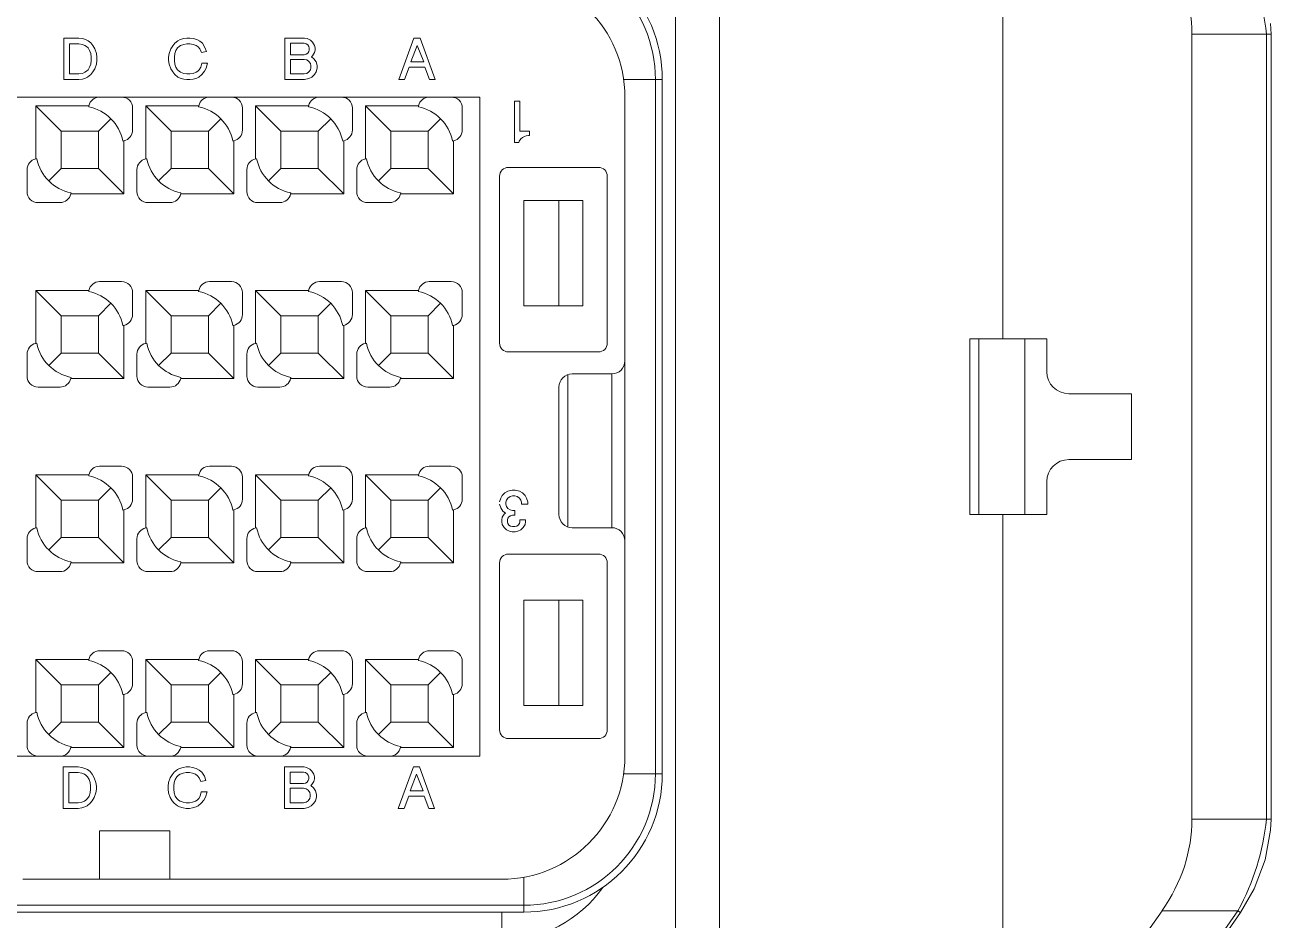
# Model space of a CAD drawing. Header units: inches. Extents: x 47316 to 59086, y 3141 to 11743.
# Drawn here: x 54133.5 to 54161.85, y 9616.21 to 9636.58 of the extents above; entities that cross this region are included whole.
import ezdxf

# ---------------------------------------------------------------- set-up
doc = ezdxf.new("R2010")
doc.units = ezdxf.units.IN
doc.header["$MEASUREMENT"] = 0

msp = doc.modelspace()

# ---------------------------------------------------------------- linework, layer by layer
at = {"color": 0, "lineweight": 15, "ltscale": 0.32375}
for p, q in [((54155.751, 9642.39), (54155.751, 9629.44)), ((54155.751, 9625.44), (54155.751, 9612.49))]:
    msp.add_line(p, q, dxfattribs=at)
at = {"color": 0, "lineweight": 15}
for p, q in [((54148.301, 9640.24), (54148.301, 9614.64)), ((54149.301, 9614.64), (54149.301, 9640.24)), ((54161.839, 9636.619), (54161.851, 9636.371)), ((54161.839, 9618.26), (54161.851, 9618.508)), ((54161.716, 9617.58), (54161.839, 9618.26)), ((54161.468, 9616.92), (54161.716, 9617.58)), ((54161.159, 9616.38), (54161.468, 9616.92)), ((54144.851, 9616.547), (54120.051, 9616.547)), ((54144.851, 9616.39), (54120.051, 9616.39))]:
    msp.add_line(p, q, dxfattribs=at)
at = {"color": 0, "linetype": 'ByBlock', "lineweight": 15}
for p, q in [((54134.383, 9636.283), (54134.726, 9636.283)), ((54134.383, 9635.338), (54134.383, 9636.283)), ((54134.726, 9636.283), (54134.809, 9636.271)), ((54134.879, 9636.248), (54134.809, 9636.271)), ((54134.938, 9636.224), (54134.879, 9636.248)), ((54134.998, 9636.177), (54134.938, 9636.224)), ((54135.045, 9636.118), (54134.998, 9636.177)), ((54136.983, 9636.224), (54136.913, 9636.165)), ((54137.031, 9636.248), (54136.983, 9636.224)), ((54137.113, 9636.271), (54137.031, 9636.248)), ((54137.113, 9636.271), (54137.184, 9636.283)), ((54137.184, 9636.283), (54137.255, 9636.283)), ((54137.255, 9636.283), (54137.326, 9636.271)), ((54137.409, 9636.248), (54137.326, 9636.271)), ((54137.479, 9636.212), (54137.409, 9636.248)), ((54137.539, 9636.165), (54137.479, 9636.212)), ((54139.416, 9636.283), (54139.865, 9636.283)), ((54139.416, 9635.338), (54139.416, 9636.283)), ((54139.865, 9636.283), (54139.924, 9636.271)), ((54139.995, 9636.236), (54139.924, 9636.271)), ((54140.042, 9636.189), (54139.995, 9636.236)), ((54140.089, 9636.118), (54140.042, 9636.189)), ((54142.351, 9636.283), (54142.008, 9635.338)), ((54142.351, 9636.283), (54142.493, 9636.283)), ((54142.835, 9635.338), (54142.493, 9636.283)), ((54134.513, 9636.153), (54134.726, 9636.153)), ((54134.513, 9635.468), (54134.513, 9636.153)), ((54134.726, 9636.153), (54134.809, 9636.141)), ((54134.809, 9636.141), (54134.868, 9636.118)), ((54134.868, 9636.118), (54134.903, 9636.094)), ((54134.903, 9636.094), (54134.938, 9636.059)), ((54134.938, 9636.059), (54134.974, 9636)), ((54134.974, 9636), (54134.998, 9635.929)), ((54134.998, 9635.929), (54135.009, 9635.846)), ((54135.092, 9636.035), (54135.045, 9636.118)), ((54135.127, 9635.929), (54135.092, 9636.035)), ((54135.127, 9635.929), (54135.139, 9635.846)), ((54136.771, 9635.846), (54136.783, 9635.929)), ((54136.818, 9636.035), (54136.783, 9635.929)), ((54136.865, 9636.106), (54136.818, 9636.035)), ((54136.913, 9636.165), (54136.865, 9636.106)), ((54136.913, 9635.929), (54136.901, 9635.846)), ((54136.913, 9635.929), (54136.936, 9636)), ((54136.936, 9636), (54136.972, 9636.059)), ((54136.972, 9636.059), (54137.007, 9636.094)), ((54137.007, 9636.094), (54137.042, 9636.118)), ((54137.042, 9636.118), (54137.113, 9636.141)), ((54137.184, 9636.153), (54137.113, 9636.141)), ((54137.255, 9636.153), (54137.184, 9636.153)), ((54137.326, 9636.141), (54137.255, 9636.153)), ((54137.326, 9636.141), (54137.397, 9636.118)), ((54137.397, 9636.118), (54137.444, 9636.082)), ((54137.444, 9636.082), (54137.479, 9636.035)), ((54137.479, 9636.035), (54137.515, 9635.952)), ((54137.515, 9635.952), (54137.633, 9635.976)), ((54137.598, 9636.071), (54137.539, 9636.165)), ((54137.633, 9635.976), (54137.598, 9636.071)), ((54139.546, 9636.165), (54139.853, 9636.165)), ((54139.546, 9635.905), (54139.546, 9636.165)), ((54139.853, 9635.905), (54139.546, 9635.905)), ((54139.853, 9636.165), (54139.9, 9636.153)), ((54139.9, 9635.917), (54139.853, 9635.905)), ((54139.9, 9636.153), (54139.936, 9636.13)), ((54139.936, 9635.941), (54139.9, 9635.917)), ((54139.936, 9636.13), (54139.959, 9636.094)), ((54139.959, 9635.976), (54139.936, 9635.941)), ((54139.959, 9636.094), (54139.971, 9636.059)), ((54139.971, 9636.011), (54139.959, 9635.976)), ((54139.971, 9636.059), (54139.971, 9636.011)), ((54140.042, 9635.882), (54140.089, 9635.952)), ((54140.089, 9636.118), (54140.101, 9636.059)), ((54140.101, 9636.011), (54140.089, 9635.952)), ((54140.101, 9636.059), (54140.101, 9636.011)), ((54142.28, 9635.74), (54142.422, 9636.118)), ((54142.422, 9636.118), (54142.575, 9635.74)), ((54134.974, 9635.622), (54134.938, 9635.563)), ((54134.998, 9635.693), (54134.974, 9635.622)), ((54135.009, 9635.775), (54134.998, 9635.693)), ((54135.009, 9635.846), (54135.009, 9635.775)), ((54135.092, 9635.586), (54135.127, 9635.693)), ((54135.139, 9635.775), (54135.127, 9635.693)), ((54135.139, 9635.846), (54135.139, 9635.775)), ((54136.771, 9635.775), (54136.771, 9635.846)), ((54136.783, 9635.693), (54136.771, 9635.775)), ((54136.783, 9635.693), (54136.818, 9635.586)), ((54136.901, 9635.846), (54136.901, 9635.775)), ((54136.901, 9635.775), (54136.913, 9635.693)), ((54136.936, 9635.622), (54136.913, 9635.693)), ((54136.972, 9635.563), (54136.936, 9635.622)), ((54137.503, 9635.622), (54137.468, 9635.563)), ((54137.527, 9635.716), (54137.503, 9635.622)), ((54137.527, 9635.716), (54137.657, 9635.716)), ((54137.621, 9635.598), (54137.657, 9635.716)), ((54139.546, 9635.468), (54139.546, 9635.799)), ((54139.546, 9635.799), (54139.853, 9635.799)), ((54139.853, 9635.799), (54139.912, 9635.787)), ((54139.912, 9635.787), (54139.959, 9635.752)), ((54139.959, 9635.752), (54139.995, 9635.704)), ((54139.995, 9635.704), (54140.006, 9635.657)), ((54140.006, 9635.61), (54139.995, 9635.563)), ((54140.006, 9635.657), (54140.006, 9635.61)), ((54140.018, 9635.858), (54140.042, 9635.882)), ((54140.077, 9635.811), (54140.018, 9635.858)), ((54140.124, 9635.74), (54140.077, 9635.811)), ((54140.148, 9635.657), (54140.124, 9635.74)), ((54140.148, 9635.657), (54140.148, 9635.598)), ((54142.138, 9635.338), (54142.245, 9635.622)), ((54142.599, 9635.622), (54142.245, 9635.622)), ((54142.575, 9635.74), (54142.28, 9635.74)), ((54142.599, 9635.622), (54142.705, 9635.338)), ((54134.726, 9635.338), (54134.383, 9635.338)), ((54134.726, 9635.468), (54134.513, 9635.468)), ((54134.809, 9635.48), (54134.726, 9635.468)), ((54134.809, 9635.35), (54134.726, 9635.338)), ((54134.868, 9635.504), (54134.809, 9635.48)), ((54134.809, 9635.35), (54134.879, 9635.374)), ((54134.903, 9635.527), (54134.868, 9635.504)), ((54134.879, 9635.374), (54134.927, 9635.397)), ((54134.938, 9635.563), (54134.903, 9635.527)), ((54134.927, 9635.397), (54134.998, 9635.456)), ((54134.998, 9635.456), (54135.045, 9635.515)), ((54135.045, 9635.515), (54135.092, 9635.586)), ((54136.818, 9635.586), (54136.865, 9635.515)), ((54136.865, 9635.515), (54136.913, 9635.456)), ((54136.913, 9635.456), (54136.983, 9635.397)), ((54137.007, 9635.527), (54136.972, 9635.563)), ((54136.983, 9635.397), (54137.031, 9635.374)), ((54137.042, 9635.504), (54137.007, 9635.527)), ((54137.031, 9635.374), (54137.113, 9635.35)), ((54137.113, 9635.48), (54137.042, 9635.504)), ((54137.113, 9635.48), (54137.184, 9635.468)), ((54137.184, 9635.338), (54137.113, 9635.35)), ((54137.184, 9635.468), (54137.255, 9635.468)), ((54137.255, 9635.338), (54137.184, 9635.338)), ((54137.255, 9635.468), (54137.326, 9635.48)), ((54137.326, 9635.35), (54137.255, 9635.338)), ((54137.397, 9635.504), (54137.326, 9635.48)), ((54137.326, 9635.35), (54137.409, 9635.374)), ((54137.432, 9635.527), (54137.397, 9635.504)), ((54137.409, 9635.374), (54137.456, 9635.397)), ((54137.468, 9635.563), (54137.432, 9635.527)), ((54137.456, 9635.397), (54137.527, 9635.456)), ((54137.527, 9635.456), (54137.586, 9635.527)), ((54137.586, 9635.527), (54137.621, 9635.598)), ((54139.865, 9635.338), (54139.416, 9635.338)), ((54139.853, 9635.468), (54139.546, 9635.468)), ((54139.912, 9635.48), (54139.853, 9635.468)), ((54139.865, 9635.338), (54139.959, 9635.362)), ((54139.959, 9635.515), (54139.912, 9635.48)), ((54139.995, 9635.563), (54139.959, 9635.515)), ((54139.959, 9635.362), (54140.03, 9635.397)), ((54140.03, 9635.397), (54140.089, 9635.456)), ((54140.089, 9635.456), (54140.124, 9635.515)), ((54140.124, 9635.515), (54140.148, 9635.598)), ((54142.138, 9635.338), (54142.008, 9635.338)), ((54142.835, 9635.338), (54142.705, 9635.338)), ((54144.642, 9633.904), (54144.642, 9634.849)), ((54144.642, 9634.849), (54144.76, 9634.849)), ((54144.76, 9634.849), (54144.76, 9634.164)), ((54144.748, 9633.939), (54144.736, 9633.904)), ((54144.748, 9633.939), (54144.784, 9633.987)), ((54144.76, 9634.164), (54144.984, 9634.164)), ((54144.784, 9633.987), (54144.819, 9634.022)), ((54144.819, 9634.022), (54144.866, 9634.046)), ((54144.902, 9634.057), (54144.866, 9634.046)), ((54144.961, 9634.069), (54144.902, 9634.057)), ((54144.984, 9634.069), (54144.961, 9634.069)), ((54144.984, 9634.164), (54144.984, 9634.069)), ((54144.736, 9633.904), (54144.642, 9633.904)), ((54144.49, 9625.968), (54144.419, 9625.933)), ((54144.585, 9625.992), (54144.49, 9625.968)), ((54144.585, 9625.992), (54144.656, 9625.992)), ((54144.75, 9625.968), (54144.656, 9625.992)), ((54144.821, 9625.933), (54144.75, 9625.968)), ((54144.325, 9625.815), (54144.301, 9625.732)), ((54144.36, 9625.874), (54144.325, 9625.815)), ((54144.419, 9625.933), (54144.36, 9625.874)), ((54144.455, 9625.767), (54144.443, 9625.72)), ((54144.443, 9625.72), (54144.443, 9625.673)), ((54144.455, 9625.767), (54144.49, 9625.815)), ((54144.49, 9625.815), (54144.537, 9625.85)), ((54144.596, 9625.862), (54144.537, 9625.85)), ((54144.644, 9625.862), (54144.596, 9625.862)), ((54144.703, 9625.85), (54144.644, 9625.862)), ((54144.703, 9625.85), (54144.75, 9625.815)), ((54144.75, 9625.815), (54144.785, 9625.767)), ((54144.797, 9625.72), (54144.785, 9625.767)), ((54144.797, 9625.673), (54144.797, 9625.72)), ((54144.88, 9625.874), (54144.821, 9625.933)), ((54144.915, 9625.815), (54144.88, 9625.874)), ((54144.939, 9625.732), (54144.915, 9625.815)), ((54144.939, 9625.732), (54144.939, 9625.673)), ((54144.301, 9625.673), (54144.325, 9625.59)), ((54144.325, 9625.59), (54144.372, 9625.519)), ((54144.407, 9625.449), (54144.36, 9625.378)), ((54144.372, 9625.519), (54144.431, 9625.472)), ((54144.431, 9625.472), (54144.407, 9625.449)), ((54144.443, 9625.673), (54144.455, 9625.626)), ((54144.49, 9625.578), (54144.455, 9625.626)), ((54144.537, 9625.543), (54144.49, 9625.578)), ((54144.514, 9625.389), (54144.549, 9625.413)), ((54144.537, 9625.543), (54144.596, 9625.531)), ((54144.596, 9625.425), (54144.549, 9625.413)), ((54144.596, 9625.531), (54144.644, 9625.531)), ((54144.644, 9625.425), (54144.596, 9625.425)), ((54144.644, 9625.531), (54144.644, 9625.425)), ((54144.939, 9625.673), (54144.797, 9625.673)), ((54144.348, 9625.319), (54144.36, 9625.378)), ((54144.348, 9625.271), (54144.348, 9625.319)), ((54144.36, 9625.212), (54144.348, 9625.271)), ((54144.36, 9625.212), (54144.407, 9625.141)), ((54144.407, 9625.141), (54144.455, 9625.094)), ((54144.49, 9625.354), (54144.478, 9625.319)), ((54144.478, 9625.319), (54144.478, 9625.271)), ((54144.478, 9625.271), (54144.49, 9625.236)), ((54144.49, 9625.354), (54144.514, 9625.389)), ((54144.514, 9625.2), (54144.49, 9625.236)), ((54144.549, 9625.177), (54144.514, 9625.2)), ((54144.549, 9625.177), (54144.596, 9625.165)), ((54144.596, 9625.165), (54144.644, 9625.165)), ((54144.644, 9625.165), (54144.691, 9625.177)), ((54144.726, 9625.2), (54144.691, 9625.177)), ((54144.75, 9625.236), (54144.726, 9625.2)), ((54144.75, 9625.236), (54144.762, 9625.271)), ((54144.762, 9625.271), (54144.762, 9625.319)), ((54144.762, 9625.319), (54144.892, 9625.319)), ((54144.785, 9625.094), (54144.833, 9625.141)), ((54144.833, 9625.141), (54144.88, 9625.212)), ((54144.892, 9625.271), (54144.88, 9625.212)), ((54144.892, 9625.319), (54144.892, 9625.271)), ((54144.455, 9625.094), (54144.526, 9625.059)), ((54144.585, 9625.047), (54144.526, 9625.059)), ((54144.656, 9625.047), (54144.585, 9625.047)), ((54144.715, 9625.059), (54144.656, 9625.047)), ((54144.715, 9625.059), (54144.785, 9625.094)), ((54134.371, 9619.695), (54134.713, 9619.695)), ((54134.371, 9618.75), (54134.371, 9619.695)), ((54134.501, 9619.565), (54134.713, 9619.565)), ((54134.501, 9618.88), (54134.501, 9619.565)), ((54134.713, 9619.695), (54134.796, 9619.683)), ((54134.713, 9619.565), (54134.796, 9619.553)), ((54134.867, 9619.659), (54134.796, 9619.683)), ((54134.796, 9619.553), (54134.855, 9619.53)), ((54134.855, 9619.53), (54134.89, 9619.506)), ((54134.926, 9619.636), (54134.867, 9619.659)), ((54134.89, 9619.506), (54134.926, 9619.47)), ((54134.985, 9619.589), (54134.926, 9619.636)), ((54134.926, 9619.47), (54134.961, 9619.411)), ((54135.032, 9619.53), (54134.985, 9619.589)), ((54135.079, 9619.447), (54135.032, 9619.53)), ((54135.115, 9619.341), (54135.079, 9619.447)), ((54136.805, 9619.447), (54136.77, 9619.341)), ((54136.853, 9619.518), (54136.805, 9619.447)), ((54136.9, 9619.577), (54136.853, 9619.518)), ((54136.971, 9619.636), (54136.9, 9619.577)), ((54136.923, 9619.411), (54136.959, 9619.47)), ((54136.959, 9619.47), (54136.994, 9619.506)), ((54137.018, 9619.659), (54136.971, 9619.636)), ((54136.994, 9619.506), (54137.03, 9619.53)), ((54137.101, 9619.683), (54137.018, 9619.659)), ((54137.03, 9619.53), (54137.101, 9619.553)), ((54137.101, 9619.683), (54137.172, 9619.695)), ((54137.172, 9619.565), (54137.101, 9619.553)), ((54137.172, 9619.695), (54137.242, 9619.695)), ((54137.242, 9619.565), (54137.172, 9619.565)), ((54137.242, 9619.695), (54137.313, 9619.683)), ((54137.313, 9619.553), (54137.242, 9619.565)), ((54137.396, 9619.659), (54137.313, 9619.683)), ((54137.313, 9619.553), (54137.384, 9619.53)), ((54137.384, 9619.53), (54137.431, 9619.494)), ((54137.467, 9619.624), (54137.396, 9619.659)), ((54137.431, 9619.494), (54137.467, 9619.447)), ((54137.526, 9619.577), (54137.467, 9619.624)), ((54137.467, 9619.447), (54137.502, 9619.364)), ((54137.585, 9619.482), (54137.526, 9619.577)), ((54137.62, 9619.388), (54137.585, 9619.482)), ((54139.403, 9619.695), (54139.852, 9619.695)), ((54139.403, 9618.75), (54139.403, 9619.695)), ((54139.533, 9619.577), (54139.84, 9619.577)), ((54139.533, 9619.317), (54139.533, 9619.577)), ((54139.84, 9619.577), (54139.887, 9619.565)), ((54139.852, 9619.695), (54139.911, 9619.683)), ((54139.887, 9619.565), (54139.923, 9619.541)), ((54139.982, 9619.648), (54139.911, 9619.683)), ((54139.923, 9619.541), (54139.946, 9619.506)), ((54139.946, 9619.506), (54139.958, 9619.47)), ((54139.958, 9619.47), (54139.958, 9619.423)), ((54140.029, 9619.6), (54139.982, 9619.648)), ((54140.076, 9619.53), (54140.029, 9619.6)), ((54140.076, 9619.53), (54140.088, 9619.47)), ((54140.088, 9619.47), (54140.088, 9619.423)), ((54142.338, 9619.695), (54141.996, 9618.75)), ((54142.268, 9619.152), (54142.409, 9619.53)), ((54142.338, 9619.695), (54142.48, 9619.695)), ((54142.409, 9619.53), (54142.563, 9619.152)), ((54142.823, 9618.75), (54142.48, 9619.695)), ((54134.961, 9619.411), (54134.985, 9619.341)), ((54134.985, 9619.341), (54134.997, 9619.258)), ((54134.997, 9619.187), (54134.985, 9619.104)), ((54134.997, 9619.258), (54134.997, 9619.187)), ((54135.115, 9619.341), (54135.127, 9619.258)), ((54135.127, 9619.187), (54135.115, 9619.104)), ((54135.127, 9619.258), (54135.127, 9619.187)), ((54136.758, 9619.258), (54136.77, 9619.341)), ((54136.758, 9619.187), (54136.758, 9619.258)), ((54136.77, 9619.104), (54136.758, 9619.187)), ((54136.9, 9619.341), (54136.888, 9619.258)), ((54136.888, 9619.258), (54136.888, 9619.187)), ((54136.888, 9619.187), (54136.9, 9619.104)), ((54136.9, 9619.341), (54136.923, 9619.411)), ((54137.502, 9619.364), (54137.62, 9619.388)), ((54139.84, 9619.317), (54139.533, 9619.317)), ((54139.533, 9618.88), (54139.533, 9619.211)), ((54139.533, 9619.211), (54139.84, 9619.211)), ((54139.887, 9619.329), (54139.84, 9619.317)), ((54139.84, 9619.211), (54139.899, 9619.199)), ((54139.923, 9619.352), (54139.887, 9619.329)), ((54139.899, 9619.199), (54139.946, 9619.163)), ((54139.946, 9619.388), (54139.923, 9619.352)), ((54139.958, 9619.423), (54139.946, 9619.388)), ((54139.946, 9619.163), (54139.982, 9619.116)), ((54140.006, 9619.27), (54140.029, 9619.293)), ((54140.065, 9619.222), (54140.006, 9619.27)), ((54140.029, 9619.293), (54140.076, 9619.364)), ((54140.112, 9619.152), (54140.065, 9619.222)), ((54140.088, 9619.423), (54140.076, 9619.364)), ((54134.713, 9618.88), (54134.501, 9618.88)), ((54134.796, 9618.892), (54134.713, 9618.88)), ((54134.855, 9618.915), (54134.796, 9618.892)), ((54134.89, 9618.939), (54134.855, 9618.915)), ((54134.926, 9618.974), (54134.89, 9618.939)), ((54134.961, 9619.033), (54134.926, 9618.974)), ((54134.985, 9619.104), (54134.961, 9619.033)), ((54134.985, 9618.868), (54135.032, 9618.927)), ((54135.032, 9618.927), (54135.079, 9618.998)), ((54135.079, 9618.998), (54135.115, 9619.104)), ((54136.77, 9619.104), (54136.805, 9618.998)), ((54136.805, 9618.998), (54136.853, 9618.927)), ((54136.853, 9618.927), (54136.9, 9618.868)), ((54136.923, 9619.033), (54136.9, 9619.104)), ((54136.959, 9618.974), (54136.923, 9619.033)), ((54136.994, 9618.939), (54136.959, 9618.974)), ((54137.03, 9618.915), (54136.994, 9618.939)), ((54137.101, 9618.892), (54137.03, 9618.915)), ((54137.101, 9618.892), (54137.172, 9618.88)), ((54137.172, 9618.88), (54137.242, 9618.88)), ((54137.242, 9618.88), (54137.313, 9618.892)), ((54137.384, 9618.915), (54137.313, 9618.892)), ((54137.42, 9618.939), (54137.384, 9618.915)), ((54137.455, 9618.974), (54137.42, 9618.939)), ((54137.49, 9619.033), (54137.455, 9618.974)), ((54137.514, 9619.128), (54137.49, 9619.033)), ((54137.514, 9619.128), (54137.644, 9619.128)), ((54137.514, 9618.868), (54137.573, 9618.939)), ((54137.573, 9618.939), (54137.609, 9619.01)), ((54137.609, 9619.01), (54137.644, 9619.128)), ((54139.84, 9618.88), (54139.533, 9618.88)), ((54139.899, 9618.892), (54139.84, 9618.88)), ((54139.946, 9618.927), (54139.899, 9618.892)), ((54139.982, 9618.974), (54139.946, 9618.927)), ((54139.982, 9619.116), (54139.994, 9619.069)), ((54139.994, 9619.022), (54139.982, 9618.974)), ((54139.994, 9619.069), (54139.994, 9619.022)), ((54140.076, 9618.868), (54140.112, 9618.927)), ((54140.135, 9619.069), (54140.112, 9619.152)), ((54140.112, 9618.927), (54140.135, 9619.01)), ((54140.135, 9619.069), (54140.135, 9619.01)), ((54142.126, 9618.75), (54142.232, 9619.033)), ((54142.586, 9619.033), (54142.232, 9619.033)), ((54142.563, 9619.152), (54142.268, 9619.152)), ((54142.586, 9619.033), (54142.693, 9618.75)), ((54134.713, 9618.75), (54134.371, 9618.75)), ((54134.796, 9618.762), (54134.713, 9618.75)), ((54134.796, 9618.762), (54134.867, 9618.785)), ((54134.867, 9618.785), (54134.914, 9618.809)), ((54134.914, 9618.809), (54134.985, 9618.868)), ((54136.9, 9618.868), (54136.971, 9618.809)), ((54136.971, 9618.809), (54137.018, 9618.785)), ((54137.018, 9618.785), (54137.101, 9618.762)), ((54137.172, 9618.75), (54137.101, 9618.762)), ((54137.242, 9618.75), (54137.172, 9618.75)), ((54137.313, 9618.762), (54137.242, 9618.75)), ((54137.313, 9618.762), (54137.396, 9618.785)), ((54137.396, 9618.785), (54137.443, 9618.809)), ((54137.443, 9618.809), (54137.514, 9618.868)), ((54139.852, 9618.75), (54139.403, 9618.75)), ((54139.852, 9618.75), (54139.946, 9618.774)), ((54139.946, 9618.774), (54140.017, 9618.809)), ((54140.017, 9618.809), (54140.076, 9618.868)), ((54142.126, 9618.75), (54141.996, 9618.75)), ((54142.823, 9618.75), (54142.693, 9618.75))]:
    msp.add_line(p, q, dxfattribs=at)
at = {"color": 0, "lineweight": 15, "ltscale": 0.446579}
for p, q in [((54160.051, 9636.371), (54160.051, 9618.508)), ((54161.747, 9636.371), (54161.747, 9618.508)), ((54161.851, 9636.371), (54161.851, 9618.508))]:
    msp.add_line(p, q, dxfattribs=at)
at = {"color": 0, "lineweight": 15, "ltscale": 0.042391}
for p, q in [((54160.051, 9636.371), (54161.747, 9636.371)), ((54161.747, 9618.508), (54160.051, 9618.508))]:
    msp.add_line(p, q, dxfattribs=at)
at = {"color": 0, "lineweight": 15, "ltscale": 0.002609}
for p, q in [((54161.851, 9636.371), (54161.747, 9636.371)), ((54161.747, 9618.508), (54161.851, 9618.508))]:
    msp.add_line(p, q, dxfattribs=at)
at = {"color": 0, "lineweight": 15, "ltscale": 0.018039}
for p, q in [((54147.123, 9635.34), (54147.844, 9635.34)), ((54147.844, 9619.54), (54147.123, 9619.54))]:
    msp.add_line(p, q, dxfattribs=at)
at = {"color": 0, "lineweight": 15, "ltscale": 0.003929}
for p, q in [((54148.001, 9635.34), (54147.844, 9635.34)), ((54147.844, 9619.54), (54148.001, 9619.54)), ((54144.851, 9616.39), (54144.851, 9616.547))]:
    msp.add_line(p, q, dxfattribs=at)
at = {"color": 0, "lineweight": 15, "ltscale": 0.395001}
for p, q in [((54147.844, 9635.34), (54147.844, 9619.54)), ((54148.001, 9635.34), (54148.001, 9619.54)), ((54148.001, 9635.34), (54148.001, 9619.54))]:
    msp.add_line(p, q, dxfattribs=at)
at = {"color": 0, "lineweight": 15, "ltscale": 0.05}
for p, q in [((54135.201, 9634.94), (54133.201, 9634.94)), ((54137.701, 9634.94), (54135.701, 9634.94)), ((54140.201, 9634.94), (54138.201, 9634.94)), ((54142.701, 9634.94), (54140.701, 9634.94)), ((54133.801, 9619.94), (54131.801, 9619.94)), ((54136.301, 9619.94), (54134.301, 9619.94)), ((54138.801, 9619.94), (54136.801, 9619.94)), ((54141.301, 9619.94), (54139.301, 9619.94))]:
    msp.add_line(p, q, dxfattribs=at)
at = {"color": 0, "lineweight": 15, "ltscale": 0.0125}
for p, q in [((54135.701, 9634.94), (54135.201, 9634.94)), ((54138.201, 9634.94), (54137.701, 9634.94)), ((54140.701, 9634.94), (54140.201, 9634.94)), ((54143.201, 9634.94), (54142.701, 9634.94)), ((54135.951, 9634.69), (54135.951, 9634.19)), ((54138.451, 9634.69), (54138.451, 9634.19)), ((54140.951, 9634.69), (54140.951, 9634.19)), ((54143.451, 9634.69), (54143.451, 9634.19)), ((54133.551, 9632.79), (54133.551, 9633.29)), ((54136.051, 9632.79), (54136.051, 9633.29)), ((54138.551, 9632.79), (54138.551, 9633.29)), ((54141.051, 9632.79), (54141.051, 9633.29)), ((54134.301, 9632.54), (54133.801, 9632.54)), ((54136.801, 9632.54), (54136.301, 9632.54)), ((54139.301, 9632.54), (54138.801, 9632.54)), ((54141.801, 9632.54), (54141.301, 9632.54)), ((54135.201, 9630.74), (54135.701, 9630.74)), ((54137.701, 9630.74), (54138.201, 9630.74)), ((54140.201, 9630.74), (54140.701, 9630.74)), ((54142.701, 9630.74), (54143.201, 9630.74)), ((54135.951, 9630.49), (54135.951, 9629.99)), ((54138.451, 9630.49), (54138.451, 9629.99)), ((54140.951, 9630.49), (54140.951, 9629.99)), ((54143.451, 9630.49), (54143.451, 9629.99)), ((54156.251, 9629.44), (54156.751, 9629.44)), ((54133.551, 9628.59), (54133.551, 9629.09)), ((54136.051, 9628.59), (54136.051, 9629.09)), ((54138.551, 9628.59), (54138.551, 9629.09)), ((54141.051, 9628.59), (54141.051, 9629.09)), ((54134.301, 9628.34), (54133.801, 9628.34)), ((54136.801, 9628.34), (54136.301, 9628.34)), ((54139.301, 9628.34), (54138.801, 9628.34)), ((54141.801, 9628.34), (54141.301, 9628.34)), ((54135.201, 9626.54), (54135.701, 9626.54)), ((54137.701, 9626.54), (54138.201, 9626.54)), ((54140.201, 9626.54), (54140.701, 9626.54)), ((54142.701, 9626.54), (54143.201, 9626.54)), ((54135.951, 9626.29), (54135.951, 9625.79)), ((54138.451, 9626.29), (54138.451, 9625.79)), ((54140.951, 9626.29), (54140.951, 9625.79)), ((54143.451, 9626.29), (54143.451, 9625.79)), ((54156.751, 9625.44), (54156.251, 9625.44)), ((54133.551, 9624.39), (54133.551, 9624.89)), ((54136.051, 9624.39), (54136.051, 9624.89)), ((54138.551, 9624.39), (54138.551, 9624.89)), ((54141.051, 9624.39), (54141.051, 9624.89)), ((54134.301, 9624.14), (54133.801, 9624.14)), ((54136.801, 9624.14), (54136.301, 9624.14)), ((54139.301, 9624.14), (54138.801, 9624.14)), ((54141.801, 9624.14), (54141.301, 9624.14)), ((54135.201, 9622.34), (54135.701, 9622.34)), ((54137.701, 9622.34), (54138.201, 9622.34)), ((54140.201, 9622.34), (54140.701, 9622.34)), ((54142.701, 9622.34), (54143.201, 9622.34)), ((54135.951, 9622.09), (54135.951, 9621.59)), ((54138.451, 9622.09), (54138.451, 9621.59)), ((54140.951, 9622.09), (54140.951, 9621.59)), ((54143.451, 9622.09), (54143.451, 9621.59)), ((54133.551, 9620.19), (54133.551, 9620.69)), ((54136.051, 9620.19), (54136.051, 9620.69)), ((54138.551, 9620.19), (54138.551, 9620.69)), ((54141.051, 9620.19), (54141.051, 9620.69)), ((54133.801, 9619.94), (54134.301, 9619.94)), ((54136.301, 9619.94), (54136.801, 9619.94)), ((54138.801, 9619.94), (54139.301, 9619.94)), ((54141.301, 9619.94), (54141.801, 9619.94))]:
    msp.add_line(p, q, dxfattribs=at)
at = {"color": 0, "lineweight": 15, "ltscale": 0.016251}
msp.add_line((54143.851, 9634.94), (54143.201, 9634.94), dxfattribs=at)
at = {"color": 0, "lineweight": 15, "ltscale": 0.375}
msp.add_line((54143.851, 9619.94), (54143.851, 9634.94), dxfattribs=at)
at = {"color": 0, "lineweight": 15, "ltscale": 0.03125}
for p, q in [((54147.151, 9634.94), (54147.151, 9633.69)), ((54147.151, 9621.19), (54147.151, 9619.94))]:
    msp.add_line(p, q, dxfattribs=at)
at = {"color": 0, "lineweight": 15, "ltscale": 0.15}
msp.add_line((54147.151, 9634.94), (54147.151, 9628.94), dxfattribs=at)
at = {"color": 0, "lineweight": 15, "ltscale": 0.030197}
for p, q in [((54133.749, 9633.534), (54133.749, 9634.742)), ((54133.749, 9634.742), (54134.957, 9634.742)), ((54136.249, 9633.534), (54136.249, 9634.742)), ((54136.249, 9634.742), (54137.457, 9634.742)), ((54138.749, 9633.534), (54138.749, 9634.742)), ((54138.749, 9634.742), (54139.957, 9634.742)), ((54141.249, 9633.534), (54141.249, 9634.742)), ((54141.249, 9634.742), (54142.457, 9634.742)), ((54135.754, 9632.737), (54135.754, 9633.945)), ((54138.254, 9632.737), (54138.254, 9633.945)), ((54140.754, 9632.737), (54140.754, 9633.945)), ((54143.254, 9632.737), (54143.254, 9633.945)), ((54134.546, 9632.737), (54135.754, 9632.737)), ((54137.046, 9632.737), (54138.254, 9632.737)), ((54139.546, 9632.737), (54140.754, 9632.737)), ((54142.046, 9632.737), (54143.254, 9632.737)), ((54133.749, 9629.334), (54133.749, 9630.542)), ((54133.749, 9630.542), (54134.957, 9630.542)), ((54136.249, 9630.542), (54137.457, 9630.542)), ((54136.249, 9629.334), (54136.249, 9630.542)), ((54138.749, 9629.334), (54138.749, 9630.542)), ((54138.749, 9630.542), (54139.957, 9630.542)), ((54141.249, 9629.334), (54141.249, 9630.542)), ((54141.249, 9630.542), (54142.457, 9630.542)), ((54135.754, 9628.537), (54135.754, 9629.745)), ((54138.254, 9628.537), (54138.254, 9629.745)), ((54140.754, 9628.537), (54140.754, 9629.745)), ((54143.254, 9628.537), (54143.254, 9629.745)), ((54134.546, 9628.537), (54135.754, 9628.537)), ((54137.046, 9628.537), (54138.254, 9628.537)), ((54139.546, 9628.537), (54140.754, 9628.537)), ((54142.046, 9628.537), (54143.254, 9628.537)), ((54133.749, 9625.134), (54133.749, 9626.342)), ((54133.749, 9626.342), (54134.957, 9626.342)), ((54136.249, 9625.134), (54136.249, 9626.342)), ((54136.249, 9626.342), (54137.457, 9626.342)), ((54138.749, 9625.134), (54138.749, 9626.342)), ((54138.749, 9626.342), (54139.957, 9626.342)), ((54141.249, 9625.134), (54141.249, 9626.342)), ((54141.249, 9626.342), (54142.457, 9626.342)), ((54134.546, 9624.337), (54135.754, 9624.337)), ((54137.046, 9624.337), (54138.254, 9624.337)), ((54139.546, 9624.337), (54140.754, 9624.337)), ((54142.046, 9624.337), (54143.254, 9624.337)), ((54133.749, 9620.934), (54133.749, 9622.142)), ((54133.749, 9622.142), (54134.957, 9622.142)), ((54136.249, 9620.934), (54136.249, 9622.142)), ((54136.249, 9622.142), (54137.457, 9622.142)), ((54138.749, 9620.934), (54138.749, 9622.142)), ((54138.749, 9622.142), (54139.957, 9622.142)), ((54141.249, 9620.934), (54141.249, 9622.142)), ((54141.249, 9622.142), (54142.457, 9622.142)), ((54143.254, 9620.137), (54143.254, 9621.345)), ((54134.546, 9620.137), (54135.754, 9620.137)), ((54137.046, 9620.137), (54138.254, 9620.137)), ((54139.546, 9620.137), (54140.754, 9620.137)), ((54142.046, 9620.137), (54143.254, 9620.137))]:
    msp.add_line(p, q, dxfattribs=at)
at = {"color": 0, "lineweight": 15, "ltscale": 0.020413}
for p, q in [((54134.326, 9634.165), (54133.749, 9634.742)), ((54136.826, 9634.165), (54136.249, 9634.742)), ((54139.326, 9634.165), (54138.749, 9634.742)), ((54141.826, 9634.165), (54141.249, 9634.742)), ((54135.176, 9620.715), (54135.754, 9620.137)), ((54137.676, 9620.715), (54138.254, 9620.137)), ((54140.176, 9620.715), (54140.754, 9620.137)), ((54142.676, 9620.715), (54143.254, 9620.137))]:
    msp.add_line(p, q, dxfattribs=at)
at = {"color": 0, "lineweight": 15, "ltscale": 0.000581603}
for p, q in [((54134.953, 9634.719), (54134.957, 9634.742)), ((54137.453, 9634.719), (54137.457, 9634.742)), ((54139.953, 9634.719), (54139.957, 9634.742)), ((54142.453, 9634.719), (54142.457, 9634.742))]:
    msp.add_line(p, q, dxfattribs=at)
at = {"color": 0, "lineweight": 15, "ltscale": 0.009974}
for p, q in [((54135.176, 9634.165), (54135.458, 9634.447)), ((54137.676, 9634.165), (54137.958, 9634.447)), ((54140.176, 9634.165), (54140.458, 9634.447)), ((54142.676, 9634.165), (54142.958, 9634.447)), ((54134.326, 9633.315), (54134.044, 9633.033)), ((54136.826, 9633.315), (54136.544, 9633.033)), ((54139.326, 9633.315), (54139.044, 9633.033)), ((54141.826, 9633.315), (54141.544, 9633.033)), ((54135.176, 9629.965), (54135.458, 9630.247)), ((54137.676, 9629.965), (54137.958, 9630.247)), ((54140.176, 9629.965), (54140.458, 9630.247)), ((54142.676, 9629.965), (54142.958, 9630.247)), ((54134.326, 9629.115), (54134.044, 9628.833)), ((54136.826, 9629.115), (54136.544, 9628.833)), ((54139.326, 9629.115), (54139.044, 9628.833)), ((54141.826, 9629.115), (54141.544, 9628.833)), ((54135.176, 9625.765), (54135.458, 9626.047)), ((54137.676, 9625.765), (54137.958, 9626.047)), ((54140.176, 9625.765), (54140.458, 9626.047)), ((54142.676, 9625.765), (54142.958, 9626.047)), ((54134.326, 9624.915), (54134.044, 9624.633)), ((54136.826, 9624.915), (54136.544, 9624.633)), ((54139.326, 9624.915), (54139.044, 9624.633)), ((54141.826, 9624.915), (54141.544, 9624.633)), ((54135.176, 9621.565), (54135.458, 9621.847)), ((54137.676, 9621.565), (54137.958, 9621.847)), ((54140.176, 9621.565), (54140.458, 9621.847)), ((54142.676, 9621.565), (54142.958, 9621.847)), ((54134.326, 9620.715), (54134.044, 9620.433)), ((54136.826, 9620.715), (54136.544, 9620.433)), ((54139.326, 9620.715), (54139.044, 9620.433)), ((54141.826, 9620.715), (54141.544, 9620.433))]:
    msp.add_line(p, q, dxfattribs=at)
at = {"color": 0, "lineweight": 15, "ltscale": 0.021249}
for p, q in [((54134.326, 9634.165), (54134.326, 9633.315)), ((54135.176, 9634.165), (54135.176, 9633.315)), ((54136.826, 9634.165), (54136.826, 9633.315)), ((54137.676, 9634.165), (54137.676, 9633.315)), ((54139.326, 9634.165), (54139.326, 9633.315)), ((54140.176, 9634.165), (54140.176, 9633.315)), ((54141.826, 9634.165), (54141.826, 9633.315)), ((54142.676, 9634.165), (54142.676, 9633.315)), ((54134.326, 9621.565), (54134.326, 9620.715)), ((54135.176, 9621.565), (54135.176, 9620.715)), ((54136.826, 9621.565), (54136.826, 9620.715)), ((54137.676, 9621.565), (54137.676, 9620.715)), ((54139.326, 9621.565), (54139.326, 9620.715)), ((54140.176, 9621.565), (54140.176, 9620.715)), ((54141.826, 9621.565), (54141.826, 9620.715)), ((54142.676, 9621.565), (54142.676, 9620.715))]:
    msp.add_line(p, q, dxfattribs=at)
at = {"color": 0, "lineweight": 15, "ltscale": 0.02125}
for p, q in [((54135.176, 9634.165), (54134.326, 9634.165)), ((54137.676, 9634.165), (54136.826, 9634.165)), ((54140.176, 9634.165), (54139.326, 9634.165)), ((54142.676, 9634.165), (54141.826, 9634.165)), ((54135.176, 9633.315), (54134.326, 9633.315)), ((54137.676, 9633.315), (54136.826, 9633.315)), ((54140.176, 9633.315), (54139.326, 9633.315)), ((54142.676, 9633.315), (54141.826, 9633.315)), ((54135.176, 9629.965), (54134.326, 9629.965)), ((54137.676, 9629.965), (54136.826, 9629.965)), ((54140.176, 9629.965), (54139.326, 9629.965)), ((54142.676, 9629.965), (54141.826, 9629.965)), ((54135.176, 9629.115), (54134.326, 9629.115)), ((54137.676, 9629.115), (54136.826, 9629.115)), ((54140.176, 9629.115), (54139.326, 9629.115)), ((54142.676, 9629.115), (54141.826, 9629.115)), ((54135.176, 9625.765), (54134.326, 9625.765)), ((54137.676, 9625.765), (54136.826, 9625.765)), ((54140.176, 9625.765), (54139.326, 9625.765)), ((54142.676, 9625.765), (54141.826, 9625.765)), ((54135.176, 9624.915), (54134.326, 9624.915)), ((54137.676, 9624.915), (54136.826, 9624.915)), ((54140.176, 9624.915), (54139.326, 9624.915)), ((54142.676, 9624.915), (54141.826, 9624.915)), ((54135.176, 9621.565), (54134.326, 9621.565)), ((54137.676, 9621.565), (54136.826, 9621.565)), ((54140.176, 9621.565), (54139.326, 9621.565)), ((54142.676, 9621.565), (54141.826, 9621.565)), ((54135.176, 9620.715), (54134.326, 9620.715)), ((54137.676, 9620.715), (54136.826, 9620.715)), ((54140.176, 9620.715), (54139.326, 9620.715)), ((54142.676, 9620.715), (54141.826, 9620.715))]:
    msp.add_line(p, q, dxfattribs=at)
at = {"color": 0, "lineweight": 15, "ltscale": 0.000580976}
for p, q in [((54135.731, 9633.941), (54135.754, 9633.945)), ((54138.231, 9633.941), (54138.254, 9633.945)), ((54140.731, 9633.941), (54140.754, 9633.945)), ((54143.231, 9633.941), (54143.254, 9633.945))]:
    msp.add_line(p, q, dxfattribs=at)
at = {"color": 0, "lineweight": 15, "ltscale": 0.009717}
for p, q in [((54147.151, 9633.69), (54147.151, 9633.301)), ((54147.151, 9621.578), (54147.151, 9621.19))]:
    msp.add_line(p, q, dxfattribs=at)
at = {"color": 0, "lineweight": 15, "ltscale": 0.000579973}
for p, q in [((54133.749, 9633.534), (54133.772, 9633.538)), ((54136.249, 9633.534), (54136.272, 9633.538)), ((54138.749, 9633.534), (54138.772, 9633.538)), ((54141.249, 9633.534), (54141.272, 9633.538)), ((54134.546, 9632.737), (54134.55, 9632.76)), ((54137.046, 9632.737), (54137.05, 9632.76)), ((54139.546, 9632.737), (54139.55, 9632.76)), ((54142.046, 9632.737), (54142.05, 9632.76)), ((54133.749, 9629.334), (54133.772, 9629.338)), ((54136.249, 9629.334), (54136.272, 9629.338)), ((54138.749, 9629.334), (54138.772, 9629.338)), ((54141.249, 9629.334), (54141.272, 9629.338)), ((54134.546, 9628.537), (54134.55, 9628.56)), ((54137.046, 9628.537), (54137.05, 9628.56)), ((54139.546, 9628.537), (54139.55, 9628.56)), ((54142.046, 9628.537), (54142.05, 9628.56)), ((54133.749, 9625.134), (54133.772, 9625.138)), ((54136.249, 9625.134), (54136.272, 9625.138)), ((54138.749, 9625.134), (54138.772, 9625.138)), ((54141.249, 9625.134), (54141.272, 9625.138)), ((54134.546, 9624.337), (54134.55, 9624.36)), ((54137.046, 9624.337), (54137.05, 9624.36)), ((54139.546, 9624.337), (54139.55, 9624.36)), ((54142.046, 9624.337), (54142.05, 9624.36)), ((54133.749, 9620.934), (54133.772, 9620.938)), ((54136.249, 9620.934), (54136.272, 9620.938)), ((54138.749, 9620.934), (54138.772, 9620.938)), ((54141.249, 9620.934), (54141.272, 9620.938))]:
    msp.add_line(p, q, dxfattribs=at)
at = {"color": 0, "lineweight": 15, "ltscale": 0.05125}
for p, q in [((54144.501, 9633.34), (54146.551, 9633.34)), ((54146.551, 9629.14), (54144.501, 9629.14)), ((54144.501, 9624.54), (54146.551, 9624.54)), ((54146.551, 9620.34), (54144.501, 9620.34)), ((54143.851, 9619.94), (54141.801, 9619.94))]:
    msp.add_line(p, q, dxfattribs=at)
at = {"color": 0, "lineweight": 15, "ltscale": 0.020412}
for p, q in [((54135.176, 9633.315), (54135.754, 9632.737)), ((54137.676, 9633.315), (54138.254, 9632.737)), ((54140.176, 9633.315), (54140.754, 9632.737)), ((54142.676, 9633.315), (54143.254, 9632.737)), ((54134.326, 9629.965), (54133.749, 9630.542)), ((54136.826, 9629.965), (54136.249, 9630.542)), ((54139.326, 9629.965), (54138.749, 9630.542)), ((54141.826, 9629.965), (54141.249, 9630.542)), ((54135.176, 9629.115), (54135.754, 9628.537)), ((54137.676, 9629.115), (54138.254, 9628.537)), ((54140.176, 9629.115), (54140.754, 9628.537)), ((54142.676, 9629.115), (54143.254, 9628.537)), ((54134.326, 9625.765), (54133.749, 9626.342)), ((54136.826, 9625.765), (54136.249, 9626.342)), ((54139.326, 9625.765), (54138.749, 9626.342)), ((54141.826, 9625.765), (54141.249, 9626.342)), ((54135.176, 9624.915), (54135.754, 9624.337)), ((54137.676, 9624.915), (54138.254, 9624.337)), ((54140.176, 9624.915), (54140.754, 9624.337)), ((54142.676, 9624.915), (54143.254, 9624.337)), ((54134.326, 9621.565), (54133.749, 9622.142)), ((54136.826, 9621.565), (54136.249, 9622.142)), ((54139.326, 9621.565), (54138.749, 9622.142)), ((54141.826, 9621.565), (54141.249, 9622.142))]:
    msp.add_line(p, q, dxfattribs=at)
at = {"color": 0, "lineweight": 15, "ltscale": 0.095}
for p, q in [((54144.301, 9629.34), (54144.301, 9633.14)), ((54146.751, 9633.14), (54146.751, 9629.34))]:
    msp.add_line(p, q, dxfattribs=at)
at = {"color": 0, "lineweight": 15, "ltscale": 0.025635}
for p, q in [((54147.151, 9633.301), (54147.151, 9632.276)), ((54147.151, 9622.604), (54147.151, 9621.578))]:
    msp.add_line(p, q, dxfattribs=at)
at = {"color": 0, "lineweight": 15, "ltscale": 0.060001}
for p, q in [((54144.851, 9630.19), (54144.851, 9632.59)), ((54145.651, 9630.19), (54145.651, 9632.59)), ((54146.197, 9632.59), (54146.197, 9630.19))]:
    msp.add_line(p, q, dxfattribs=at)
at = {"color": 0, "lineweight": 15, "ltscale": 0.02}
for p, q in [((54144.851, 9632.59), (54145.651, 9632.59)), ((54145.651, 9630.19), (54144.851, 9630.19)), ((54144.851, 9623.49), (54145.651, 9623.49)), ((54145.651, 9621.09), (54144.851, 9621.09))]:
    msp.add_line(p, q, dxfattribs=at)
at = {"color": 0, "lineweight": 15, "ltscale": 0.013649}
for p, q in [((54145.651, 9632.59), (54146.197, 9632.59)), ((54146.197, 9630.19), (54145.651, 9630.19)), ((54145.651, 9623.49), (54146.197, 9623.49)), ((54146.197, 9621.09), (54145.651, 9621.09))]:
    msp.add_line(p, q, dxfattribs=at)
at = {"color": 0, "lineweight": 15, "ltscale": 0.241797}
msp.add_line((54147.151, 9622.604), (54147.151, 9632.276), dxfattribs=at)
at = {"color": 0, "lineweight": 15, "ltscale": 0.000580097}
for p, q in [((54134.953, 9630.519), (54134.957, 9630.542)), ((54137.453, 9630.519), (54137.457, 9630.542)), ((54139.953, 9630.519), (54139.957, 9630.542)), ((54142.453, 9630.519), (54142.457, 9630.542)), ((54134.953, 9626.319), (54134.957, 9626.342)), ((54137.453, 9626.319), (54137.457, 9626.342)), ((54139.953, 9626.319), (54139.957, 9626.342)), ((54142.453, 9626.319), (54142.457, 9626.342)), ((54134.953, 9622.119), (54134.957, 9622.142)), ((54137.453, 9622.119), (54137.457, 9622.142)), ((54139.953, 9622.119), (54139.957, 9622.142)), ((54142.453, 9622.119), (54142.457, 9622.142))]:
    msp.add_line(p, q, dxfattribs=at)
at = {"color": 0, "lineweight": 15, "ltscale": 0.021251}
for p, q in [((54134.326, 9629.965), (54134.326, 9629.115)), ((54135.176, 9629.965), (54135.176, 9629.115)), ((54136.826, 9629.965), (54136.826, 9629.115)), ((54137.676, 9629.965), (54137.676, 9629.115)), ((54139.326, 9629.965), (54139.326, 9629.115)), ((54140.176, 9629.965), (54140.176, 9629.115)), ((54141.826, 9629.965), (54141.826, 9629.115)), ((54142.676, 9629.965), (54142.676, 9629.115)), ((54134.326, 9625.765), (54134.326, 9624.915)), ((54135.176, 9625.765), (54135.176, 9624.915)), ((54136.826, 9625.765), (54136.826, 9624.915)), ((54137.676, 9625.765), (54137.676, 9624.915)), ((54139.326, 9625.765), (54139.326, 9624.915)), ((54140.176, 9625.765), (54140.176, 9624.915)), ((54141.826, 9625.765), (54141.826, 9624.915)), ((54142.676, 9625.765), (54142.676, 9624.915))]:
    msp.add_line(p, q, dxfattribs=at)
at = {"color": 0, "lineweight": 15, "ltscale": 0.000580725}
for p, q in [((54135.731, 9629.742), (54135.754, 9629.745)), ((54138.231, 9629.742), (54138.254, 9629.745)), ((54140.731, 9629.742), (54140.754, 9629.745)), ((54143.231, 9629.742), (54143.254, 9629.745)), ((54135.731, 9625.542), (54135.754, 9625.545)), ((54138.231, 9625.542), (54138.254, 9625.545)), ((54140.731, 9625.542), (54140.754, 9625.545)), ((54143.231, 9625.542), (54143.254, 9625.545)), ((54135.731, 9621.341), (54135.754, 9621.345)), ((54138.231, 9621.341), (54138.254, 9621.345)), ((54140.731, 9621.341), (54140.754, 9621.345)), ((54143.231, 9621.341), (54143.254, 9621.345))]:
    msp.add_line(p, q, dxfattribs=at)
at = {"color": 0, "lineweight": 15, "ltscale": 0.005}
for p, q in [((54155.001, 9629.44), (54155.201, 9629.44)), ((54155.201, 9625.44), (54155.001, 9625.44))]:
    msp.add_line(p, q, dxfattribs=at)
at = {"color": 0, "lineweight": 15, "ltscale": 0.1}
for p, q in [((54155.001, 9625.44), (54155.001, 9629.44)), ((54155.201, 9625.44), (54155.201, 9629.44)), ((54156.251, 9625.44), (54156.251, 9629.44))]:
    msp.add_line(p, q, dxfattribs=at)
at = {"color": 0, "lineweight": 15, "ltscale": 0.02625}
for p, q in [((54156.251, 9629.44), (54155.201, 9629.44)), ((54156.251, 9625.44), (54155.201, 9625.44))]:
    msp.add_line(p, q, dxfattribs=at)
at = {"color": 0, "lineweight": 15, "ltscale": 0.01875}
for p, q in [((54156.751, 9629.44), (54156.751, 9628.69)), ((54156.751, 9625.44), (54156.751, 9626.19))]:
    msp.add_line(p, q, dxfattribs=at)
at = {"color": 0, "lineweight": 15, "ltscale": 0.086642}
msp.add_line((54145.851, 9628.623), (54145.851, 9625.157), dxfattribs=at)
at = {"color": 0, "lineweight": 15, "ltscale": 0.022501}
for p, q in [((54146.851, 9628.64), (54145.951, 9628.64)), ((54145.951, 9625.14), (54146.851, 9625.14))]:
    msp.add_line(p, q, dxfattribs=at)
at = {"color": 0, "lineweight": 15, "ltscale": 0.0875}
msp.add_line((54146.851, 9628.64), (54146.851, 9625.14), dxfattribs=at)
at = {"color": 0, "lineweight": 15, "ltscale": 0.072501}
msp.add_line((54145.651, 9628.34), (54145.651, 9625.44), dxfattribs=at)
at = {"color": 0, "lineweight": 15, "ltscale": 0.035622}
for p, q in [((54157.251, 9628.19), (54158.676, 9628.19)), ((54158.676, 9626.69), (54157.251, 9626.69))]:
    msp.add_line(p, q, dxfattribs=at)
at = {"color": 0, "lineweight": 15, "ltscale": 0.0375}
msp.add_line((54158.676, 9626.69), (54158.676, 9628.19), dxfattribs=at)
at = {"color": 0, "lineweight": 15, "ltscale": 0.030199}
for p, q in [((54135.754, 9624.337), (54135.754, 9625.545)), ((54138.254, 9624.337), (54138.254, 9625.545)), ((54140.754, 9624.337), (54140.754, 9625.545)), ((54143.254, 9624.337), (54143.254, 9625.545)), ((54135.754, 9620.137), (54135.754, 9621.345)), ((54138.254, 9620.137), (54138.254, 9621.345)), ((54140.754, 9620.137), (54140.754, 9621.345))]:
    msp.add_line(p, q, dxfattribs=at)
at = {"color": 0, "lineweight": 15, "ltscale": 0.122501}
msp.add_line((54147.151, 9619.94), (54147.151, 9624.84), dxfattribs=at)
at = {"color": 0, "lineweight": 15, "ltscale": 0.095001}
for p, q in [((54144.301, 9620.54), (54144.301, 9624.34)), ((54146.751, 9620.54), (54146.751, 9624.34))]:
    msp.add_line(p, q, dxfattribs=at)
at = {"color": 0, "lineweight": 15, "ltscale": 0.059999}
for p, q in [((54144.851, 9621.09), (54144.851, 9623.49)), ((54145.651, 9623.49), (54145.651, 9621.09)), ((54146.197, 9623.49), (54146.197, 9621.09))]:
    msp.add_line(p, q, dxfattribs=at)
at = {"color": 0, "lineweight": 15, "ltscale": 0.000581478}
for p, q in [((54134.546, 9620.137), (54134.55, 9620.16)), ((54137.046, 9620.137), (54137.05, 9620.16)), ((54139.546, 9620.137), (54139.55, 9620.16)), ((54142.046, 9620.137), (54142.05, 9620.16))]:
    msp.add_line(p, q, dxfattribs=at)
at = {"color": 0, "lineweight": 15, "ltscale": 0.027499}
for p, q in [((54135.201, 9617.14), (54135.201, 9618.24)), ((54136.801, 9617.14), (54136.801, 9618.24))]:
    msp.add_line(p, q, dxfattribs=at)
at = {"color": 0, "lineweight": 15, "ltscale": 0.04}
for p, q in [((54136.801, 9618.24), (54135.201, 9618.24)), ((54135.201, 9617.14), (54136.801, 9617.14))]:
    msp.add_line(p, q, dxfattribs=at)
at = {"color": 0, "lineweight": 15, "ltscale": 0.015945}
msp.add_line((54144.851, 9617.185), (54144.851, 9616.547), dxfattribs=at)
at = {"color": 0, "lineweight": 15, "ltscale": 0.04375}
msp.add_line((54135.201, 9617.14), (54133.451, 9617.14), dxfattribs=at)
at = {"color": 0, "lineweight": 15, "ltscale": 0.18875}
msp.add_line((54144.351, 9617.14), (54136.801, 9617.14), dxfattribs=at)
at = {"color": 0, "lineweight": 15, "ltscale": 0.015892}
msp.add_line((54144.351, 9616.39), (54144.351, 9615.754), dxfattribs=at)
at = {"color": 0, "lineweight": 15, "ltscale": 0.043711}
for p, q in [((54159.371, 9616.424), (54158.368, 9614.992)), ((54160.093, 9614.992), (54161.096, 9616.424))]:
    msp.add_line(p, q, dxfattribs=at)
at = {"color": 0, "lineweight": 15, "ltscale": 0.043131}
msp.add_line((54159.371, 9616.424), (54161.096, 9616.424), dxfattribs=at)
at = {"color": 0, "lineweight": 15, "ltscale": 0.04371}
msp.add_line((54160.156, 9614.948), (54161.159, 9616.38), dxfattribs=at)
at = {"color": 0, "lineweight": 15, "ltscale": 0.001939}
msp.add_line((54161.159, 9616.38), (54161.096, 9616.424), dxfattribs=at)
at = {"color": 0, "lineweight": 15}
for centre, radius, start, end in [((54144.851, 9635.34), 3.15, 0, 90), ((54144.851, 9635.34), 3.15, 0, 90), ((54156.317, 9635.82), 5.458, 5.7944, 28.8702), ((54144.851, 9635.34), 2.993, 0, 90), ((54144.351, 9634.94), 2.8, 0, 90), ((54135.201, 9634.69), 0.25, 90, 167.9127), ((54135.701, 9634.69), 0.25, 0, 90), ((54137.701, 9634.69), 0.25, 90, 167.9127), ((54138.201, 9634.69), 0.25, 0, 90), ((54140.201, 9634.69), 0.25, 90, 167.9127), ((54140.701, 9634.69), 0.25, 0, 90), ((54142.701, 9634.69), 0.25, 90, 167.9127), ((54143.201, 9634.69), 0.25, 0, 90), ((54134.751, 9633.74), 1, 11.6387, 78.3613), ((54137.251, 9633.74), 1, 11.6387, 78.3613), ((54139.751, 9633.74), 1, 11.6387, 78.3613), ((54142.251, 9633.74), 1, 11.6387, 78.3613), ((54135.701, 9634.19), 0.25, 282.0884, 0), ((54138.201, 9634.19), 0.25, 282.0884, 0), ((54140.701, 9634.19), 0.25, 282.0884, 0), ((54143.201, 9634.19), 0.25, 282.0884, 0), ((54133.801, 9633.29), 0.25, 102.0873, 180), ((54134.751, 9633.74), 1, 191.6387, 258.3613), ((54136.301, 9633.29), 0.25, 102.0873, 180), ((54137.251, 9633.74), 1, 191.6387, 258.3613), ((54138.801, 9633.29), 0.25, 102.0873, 180), ((54139.751, 9633.74), 1, 191.6387, 258.3613), ((54141.301, 9633.29), 0.25, 102.0873, 180), ((54142.251, 9633.74), 1, 191.6387, 258.3613), ((54144.501, 9633.14), 0.2, 90, 180), ((54146.551, 9633.14), 0.2, 0, 90), ((54133.801, 9632.79), 0.25, 180, 270), ((54136.301, 9632.79), 0.25, 180, 270), ((54138.801, 9632.79), 0.25, 180, 270), ((54141.301, 9632.79), 0.25, 180, 270), ((54134.301, 9632.79), 0.25, 270, 347.9094), ((54136.801, 9632.79), 0.25, 270, 347.9094), ((54139.301, 9632.79), 0.25, 270, 347.9094), ((54141.801, 9632.79), 0.25, 270, 347.9094), ((54134.751, 9629.54), 1, 11.6387, 78.3613), ((54135.201, 9630.49), 0.25, 90, 167.9127), ((54135.701, 9630.49), 0.25, 0, 90), ((54137.251, 9629.54), 1, 11.6387, 78.3613), ((54137.701, 9630.49), 0.25, 90, 167.9127), ((54138.201, 9630.49), 0.25, 0, 90), ((54139.751, 9629.54), 1, 11.6387, 78.3613), ((54140.201, 9630.49), 0.25, 90, 167.9127), ((54140.701, 9630.49), 0.25, 0, 90), ((54142.251, 9629.54), 1, 11.6387, 78.3613), ((54142.701, 9630.49), 0.25, 90, 167.9127), ((54143.201, 9630.49), 0.25, 0, 90), ((54135.701, 9629.99), 0.25, 282.0884, 0), ((54138.201, 9629.99), 0.25, 282.0884, 0), ((54140.701, 9629.99), 0.25, 282.0884, 0), ((54143.201, 9629.99), 0.25, 282.0884, 0), ((54133.801, 9629.09), 0.25, 102.0873, 180), ((54134.751, 9629.54), 1, 191.6387, 258.3613), ((54136.301, 9629.09), 0.25, 102.0873, 180), ((54137.251, 9629.54), 1, 191.6387, 258.3613), ((54138.801, 9629.09), 0.25, 102.0873, 180), ((54139.751, 9629.54), 1, 191.6387, 258.3613), ((54141.301, 9629.09), 0.25, 102.0873, 180), ((54142.251, 9629.54), 1, 191.6387, 258.3613), ((54144.501, 9629.34), 0.2, 180, 270), ((54146.551, 9629.34), 0.2, 270, 0), ((54146.851, 9628.94), 0.3, 270, 0), ((54133.801, 9628.59), 0.25, 180, 270), ((54134.301, 9628.59), 0.25, 270, 347.9094), ((54136.301, 9628.59), 0.25, 180, 270), ((54136.801, 9628.59), 0.25, 270, 347.9094), ((54138.801, 9628.59), 0.25, 180, 270), ((54139.301, 9628.59), 0.25, 270, 347.9094), ((54141.301, 9628.59), 0.25, 180, 270), ((54141.801, 9628.59), 0.25, 270, 347.9094), ((54145.951, 9628.34), 0.3, 90, 180), ((54157.251, 9628.69), 0.5, 180, 270), ((54135.201, 9626.29), 0.25, 90, 167.9127), ((54135.701, 9626.29), 0.25, 0, 90), ((54137.701, 9626.29), 0.25, 90, 167.9127), ((54138.201, 9626.29), 0.25, 0, 90), ((54140.201, 9626.29), 0.25, 90, 167.9127), ((54140.701, 9626.29), 0.25, 0, 90), ((54142.701, 9626.29), 0.25, 90, 167.9127), ((54143.201, 9626.29), 0.25, 0, 90), ((54157.251, 9626.19), 0.5, 90, 180), ((54134.751, 9625.34), 1, 11.6387, 78.3613), ((54137.251, 9625.34), 1, 11.6387, 78.3613), ((54139.751, 9625.34), 1, 11.6387, 78.3613), ((54142.251, 9625.34), 1, 11.6387, 78.3613), ((54135.701, 9625.79), 0.25, 282.0884, 0), ((54138.201, 9625.79), 0.25, 282.0884, 0), ((54140.701, 9625.79), 0.25, 282.0884, 0), ((54143.201, 9625.79), 0.25, 282.0884, 0), ((54145.951, 9625.44), 0.3, 180, 270), ((54133.801, 9624.89), 0.25, 102.0873, 180), ((54134.751, 9625.34), 1, 191.6387, 258.3613), ((54136.301, 9624.89), 0.25, 102.0873, 180), ((54137.251, 9625.34), 1, 191.6387, 258.3613), ((54138.801, 9624.89), 0.25, 102.0873, 180), ((54139.751, 9625.34), 1, 191.6387, 258.3613), ((54141.301, 9624.89), 0.25, 102.0873, 180), ((54142.251, 9625.34), 1, 191.6387, 258.3613), ((54146.851, 9624.84), 0.3, 0, 90), ((54133.801, 9624.39), 0.25, 180, 270), ((54134.301, 9624.39), 0.25, 270, 347.9094), ((54136.301, 9624.39), 0.25, 180, 270), ((54136.801, 9624.39), 0.25, 270, 347.9094), ((54138.801, 9624.39), 0.25, 180, 270), ((54139.301, 9624.39), 0.25, 270, 347.9094), ((54141.301, 9624.39), 0.25, 180, 270), ((54141.801, 9624.39), 0.25, 270, 347.9094), ((54144.501, 9624.34), 0.2, 90, 180), ((54146.551, 9624.34), 0.2, 0, 90), ((54135.201, 9622.09), 0.25, 90, 167.9127), ((54135.701, 9622.09), 0.25, 0, 90), ((54137.701, 9622.09), 0.25, 90, 167.9127), ((54138.201, 9622.09), 0.25, 0, 90), ((54140.201, 9622.09), 0.25, 90, 167.9127), ((54140.701, 9622.09), 0.25, 0, 90), ((54142.701, 9622.09), 0.25, 90, 167.9127), ((54143.201, 9622.09), 0.25, 0, 90), ((54134.751, 9621.14), 1, 11.6387, 78.3613), ((54137.251, 9621.14), 1, 11.6387, 78.3613), ((54139.751, 9621.14), 1, 11.6387, 78.3613), ((54142.251, 9621.14), 1, 11.6387, 78.3613), ((54135.701, 9621.59), 0.25, 282.0884, 0), ((54138.201, 9621.59), 0.25, 282.0884, 0), ((54140.701, 9621.59), 0.25, 282.0884, 0), ((54143.201, 9621.59), 0.25, 282.0906, 0), ((54133.801, 9620.69), 0.25, 102.0873, 180), ((54134.751, 9621.14), 1, 191.6387, 258.3613), ((54136.301, 9620.69), 0.25, 102.0873, 180), ((54137.251, 9621.14), 1, 191.6387, 258.3613), ((54138.801, 9620.69), 0.25, 102.0873, 180), ((54139.751, 9621.14), 1, 191.6387, 258.3613), ((54141.301, 9620.69), 0.25, 102.0873, 180), ((54142.251, 9621.14), 1, 191.6387, 258.3613), ((54144.501, 9620.54), 0.2, 180, 270), ((54146.551, 9620.54), 0.2, 270, 0), ((54133.801, 9620.19), 0.25, 180, 270), ((54134.301, 9620.19), 0.25, 270, 347.9127), ((54136.301, 9620.19), 0.25, 180, 270), ((54136.801, 9620.19), 0.25, 270, 347.9127), ((54138.801, 9620.19), 0.25, 180, 270), ((54139.301, 9620.19), 0.25, 270, 347.9127), ((54141.301, 9620.19), 0.25, 180, 270), ((54141.801, 9620.19), 0.25, 270, 347.9127), ((54144.351, 9619.94), 2.8, 270, 360), ((54144.851, 9619.54), 3.15, 270, 0), ((54144.851, 9619.54), 2.993, 270, 0), ((54156.317, 9619.059), 5.458, 331.1298, 354.2056), ((54144.351, 9618.554), 2.8, 270, 325.1053)]:
    msp.add_arc(centre, radius, start, end, dxfattribs=at)
for centre, start_param, end_param in [((54154.617, 9636.371), 3.141593, 3.647544), ((54154.617, 9618.508), 2.635641, 3.141593)]:
    msp.add_ellipse(centre, major_axis=(-5.434, 0), ratio=0.791274, start_param=start_param, end_param=end_param, dxfattribs=at)

doc.saveas('drawing.dxf')
